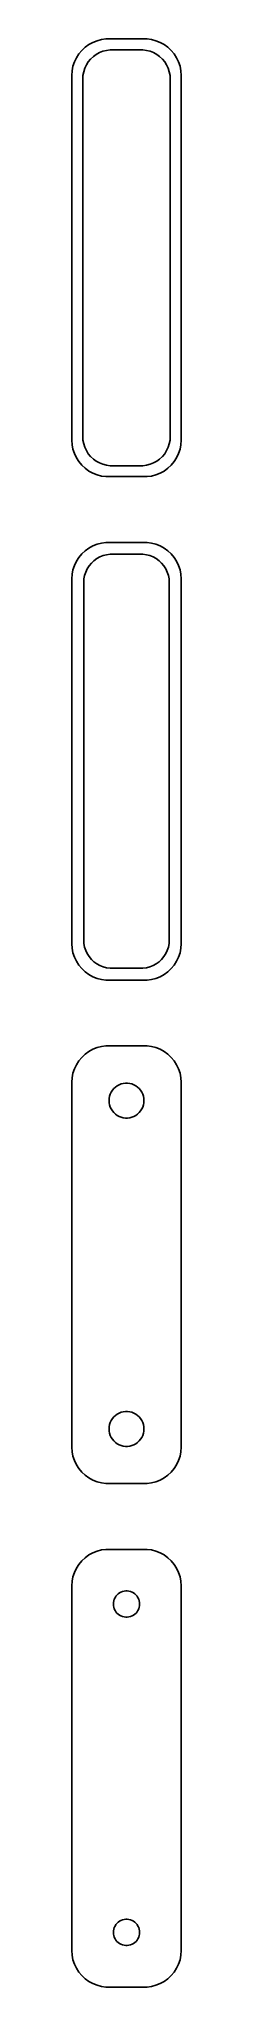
# Model space of a CAD drawing. Header units: metres. Extents: x -8 to 8, y 177 to 444.
import ezdxf

# ---------------------------------------------------------------- set-up
doc = ezdxf.new("R2010")
doc.units = ezdxf.units.M

msp = doc.modelspace()

# ---------------------------------------------------------------- linework, layer by layer
for p, q in [((-5.17912, 443.222), (-5.68712, 442.853)), ((-4.62889, 443.524), (-5.17912, 443.222)), ((-4.04507, 443.755), (-4.62889, 443.524)), ((-3.4369, 443.911), (-4.04507, 443.755)), ((-2.81395, 443.99), (-3.4369, 443.911)), ((2.81395, 443.99), (-2.81395, 443.99)), ((3.4369, 443.911), (2.81395, 443.99)), ((4.04507, 443.755), (3.4369, 443.911)), ((4.62889, 443.524), (4.04507, 443.755)), ((5.17912, 443.222), (4.62889, 443.524)), ((5.68712, 442.853), (5.17912, 443.222)), ((-7.14888, 440.841), (-7.34291, 440.243)), ((-6.88153, 441.409), (-7.14888, 440.841)), ((-6.54507, 441.939), (-6.88153, 441.409)), ((-6.14484, 442.423), (-6.54507, 441.939)), ((-5.68712, 442.853), (-6.14484, 442.423)), ((-5.50522, 440.427), (-5.23605, 440.851)), ((-5.23605, 440.851), (-4.91586, 441.238)), ((-4.91586, 441.238), (-4.54968, 441.582)), ((-4.54968, 441.582), (-4.1433, 441.877)), ((-4.1433, 441.877), (-3.70311, 442.119)), ((-3.70311, 442.119), (-3.23605, 442.304)), ((-3.23605, 442.304), (-2.74951, 442.429)), ((-2.74951, 442.429), (-2.25116, 442.492)), ((-2.25116, 442.492), (2.25116, 442.492)), ((2.25116, 442.492), (2.74951, 442.429)), ((2.74951, 442.429), (3.23605, 442.304)), ((3.23605, 442.304), (3.70311, 442.119)), ((3.70311, 442.119), (4.1433, 441.877)), ((4.1433, 441.877), (4.54968, 441.582)), ((4.54968, 441.582), (4.91586, 441.238)), ((4.91586, 441.238), (5.23605, 440.851)), ((5.23605, 440.851), (5.50522, 440.427)), ((6.14484, 442.423), (5.68712, 442.853)), ((6.54507, 441.939), (6.14484, 442.423)), ((6.88153, 441.409), (6.54507, 441.939)), ((7.14888, 440.841), (6.88153, 441.409)), ((7.34291, 440.243), (7.14888, 440.841)), ((-7.46057, 439.627), (-7.5, 439)), ((-7.5, 439), (-7.5, 389)), ((-7.34291, 440.243), (-7.46057, 439.627)), ((-6, 438.5), (-5.96844, 439.001)), ((-6, 389.5), (-6, 438.5)), ((-5.96844, 439.001), (-5.87433, 439.495)), ((-5.87433, 439.495), (-5.7191, 439.972)), ((-5.7191, 439.972), (-5.50522, 440.427)), ((5.50522, 440.427), (5.7191, 439.972)), ((5.7191, 439.972), (5.87433, 439.495)), ((5.87433, 439.495), (5.96844, 439.001)), ((5.96844, 439.001), (6, 438.5)), ((6, 438.5), (6, 389.5)), ((7.46057, 439.627), (7.34291, 440.243)), ((7.5, 439), (7.46057, 439.627)), ((7.5, 389), (7.5, 439)), ((-7.5, 389), (-7.46057, 388.373)), ((-7.46057, 388.373), (-7.34291, 387.757)), ((-7.34291, 387.757), (-7.14888, 387.159)), ((-7.14888, 387.159), (-6.88153, 386.591)), ((-5.96844, 388.999), (-6, 389.5)), ((-5.87433, 388.505), (-5.96844, 388.999)), ((-5.7191, 388.028), (-5.87433, 388.505)), ((-5.50522, 387.573), (-5.7191, 388.028)), ((-5.23605, 387.149), (-5.50522, 387.573)), ((-4.91586, 386.762), (-5.23605, 387.149)), ((5.23605, 387.149), (4.91586, 386.762)), ((5.50522, 387.573), (5.23605, 387.149)), ((5.7191, 388.028), (5.50522, 387.573)), ((5.87433, 388.505), (5.7191, 388.028)), ((5.96844, 388.999), (5.87433, 388.505)), ((6, 389.5), (5.96844, 388.999)), ((6.88153, 386.591), (7.14888, 387.159)), ((7.14888, 387.159), (7.34291, 387.757)), ((7.34291, 387.757), (7.46057, 388.373)), ((7.46057, 388.373), (7.5, 389)), ((-6.88153, 386.591), (-6.54507, 386.061)), ((-6.54507, 386.061), (-6.14484, 385.577)), ((-6.14484, 385.577), (-5.68712, 385.147)), ((-5.68712, 385.147), (-5.17912, 384.778)), ((-5.17912, 384.778), (-4.62889, 384.476)), ((-4.54968, 386.418), (-4.91586, 386.762)), ((-4.62889, 384.476), (-4.04507, 384.245)), ((-4.1433, 386.123), (-4.54968, 386.418)), ((-3.70311, 385.881), (-4.1433, 386.123)), ((-3.23605, 385.696), (-3.70311, 385.881)), ((-2.74951, 385.571), (-3.23605, 385.696)), ((-2.25116, 385.508), (-2.74951, 385.571)), ((2.25116, 385.508), (-2.25116, 385.508)), ((2.74951, 385.571), (2.25116, 385.508)), ((3.23605, 385.696), (2.74951, 385.571)), ((3.70311, 385.881), (3.23605, 385.696)), ((4.1433, 386.123), (3.70311, 385.881)), ((4.04507, 384.245), (4.62889, 384.476)), ((4.54968, 386.418), (4.1433, 386.123)), ((4.91586, 386.762), (4.54968, 386.418)), ((4.62889, 384.476), (5.17912, 384.778)), ((5.17912, 384.778), (5.68712, 385.147)), ((5.68712, 385.147), (6.14484, 385.577)), ((6.14484, 385.577), (6.54507, 386.061)), ((6.54507, 386.061), (6.88153, 386.591)), ((-4.04507, 384.245), (-3.4369, 384.089)), ((-3.4369, 384.089), (-2.81395, 384.01)), ((-2.81395, 384.01), (2.81395, 384.01)), ((2.81395, 384.01), (3.4369, 384.089)), ((3.4369, 384.089), (4.04507, 384.245)), ((-5.68712, 373.853), (-6.14484, 373.423)), ((-5.17912, 374.222), (-5.68712, 373.853)), ((-4.62889, 374.524), (-5.17912, 374.222)), ((-4.04507, 374.755), (-4.62889, 374.524)), ((-3.4369, 374.911), (-4.04507, 374.755)), ((-2.81395, 374.99), (-3.4369, 374.911)), ((2.81395, 374.99), (-2.81395, 374.99)), ((3.4369, 374.911), (2.81395, 374.99)), ((4.04507, 374.755), (3.4369, 374.911)), ((4.62889, 374.524), (4.04507, 374.755)), ((5.17912, 374.222), (4.62889, 374.524)), ((5.68712, 373.853), (5.17912, 374.222)), ((6.14484, 373.423), (5.68712, 373.853)), ((-7.34291, 371.243), (-7.46057, 370.627)), ((-7.14888, 371.841), (-7.34291, 371.243)), ((-6.88153, 372.409), (-7.14888, 371.841)), ((-6.54507, 372.939), (-6.88153, 372.409)), ((-6.14484, 373.423), (-6.54507, 372.939)), ((-5.60068, 370.926), (-5.3936, 371.366)), ((-5.3936, 371.366), (-5.13301, 371.776)), ((-5.13301, 371.776), (-4.82301, 372.151)), ((-4.82301, 372.151), (-4.46851, 372.484)), ((-4.46851, 372.484), (-4.07506, 372.77)), ((-4.07506, 372.77), (-3.64888, 373.004)), ((-3.64888, 373.004), (-3.1967, 373.183)), ((-3.1967, 373.183), (-2.72565, 373.304)), ((-2.72565, 373.304), (-2.24316, 373.365)), ((-2.24316, 373.365), (2.24316, 373.365)), ((2.24316, 373.365), (2.72565, 373.304)), ((2.72565, 373.304), (3.1967, 373.183)), ((3.1967, 373.183), (3.64888, 373.004)), ((3.64888, 373.004), (4.07506, 372.77)), ((4.07506, 372.77), (4.46851, 372.484)), ((4.46851, 372.484), (4.82301, 372.151)), ((4.82301, 372.151), (5.13301, 371.776)), ((5.13301, 371.776), (5.3936, 371.366)), ((5.3936, 371.366), (5.60068, 370.926)), ((6.54507, 372.939), (6.14484, 373.423)), ((6.88153, 372.409), (6.54507, 372.939)), ((7.14888, 371.841), (6.88153, 372.409)), ((7.34291, 371.243), (7.14888, 371.841)), ((7.46057, 370.627), (7.34291, 371.243)), ((-7.46057, 370.627), (-7.5, 370)), ((-7.5, 370), (-7.5, 320)), ((-5.87262, 369.5), (-5.84209, 369.985)), ((-5.87262, 320.5), (-5.87262, 369.5)), ((-5.84209, 369.985), (-5.75096, 370.463)), ((-5.75096, 370.463), (-5.60068, 370.926)), ((5.60068, 370.926), (5.75096, 370.463)), ((5.75096, 370.463), (5.84209, 369.985)), ((5.84209, 369.985), (5.87262, 369.5)), ((5.87262, 369.5), (5.87262, 320.5)), ((7.5, 370), (7.46057, 370.627)), ((7.5, 320), (7.5, 370)), ((-5.84209, 320.015), (-5.87262, 320.5)), ((5.87262, 320.5), (5.84209, 320.015)), ((-7.5, 320), (-7.46057, 319.373)), ((-7.46057, 319.373), (-7.34291, 318.757)), ((-7.34291, 318.757), (-7.14888, 318.159)), ((-7.14888, 318.159), (-6.88153, 317.591)), ((-5.75096, 319.537), (-5.84209, 320.015)), ((-5.60068, 319.074), (-5.75096, 319.537)), ((-5.3936, 318.634), (-5.60068, 319.074)), ((-5.13301, 318.224), (-5.3936, 318.634)), ((-4.82301, 317.849), (-5.13301, 318.224)), ((-4.46851, 317.516), (-4.82301, 317.849)), ((4.82301, 317.849), (4.46851, 317.516)), ((5.13301, 318.224), (4.82301, 317.849)), ((5.3936, 318.634), (5.13301, 318.224)), ((5.60068, 319.074), (5.3936, 318.634)), ((5.75096, 319.537), (5.60068, 319.074)), ((5.84209, 320.015), (5.75096, 319.537)), ((6.88153, 317.591), (7.14888, 318.159)), ((7.14888, 318.159), (7.34291, 318.757)), ((7.34291, 318.757), (7.46057, 319.373)), ((7.46057, 319.373), (7.5, 320)), ((-6.88153, 317.591), (-6.54507, 317.061)), ((-6.54507, 317.061), (-6.14484, 316.577)), ((-6.14484, 316.577), (-5.68712, 316.147)), ((-5.68712, 316.147), (-5.17912, 315.778)), ((-5.17912, 315.778), (-4.62889, 315.476)), ((-4.62889, 315.476), (-4.04507, 315.245)), ((-4.07506, 317.23), (-4.46851, 317.516)), ((-3.64888, 316.996), (-4.07506, 317.23)), ((-4.04507, 315.245), (-3.4369, 315.089)), ((-3.1967, 316.817), (-3.64888, 316.996)), ((-3.4369, 315.089), (-2.81395, 315.01)), ((-2.72565, 316.696), (-3.1967, 316.817)), ((-2.24316, 316.635), (-2.72565, 316.696)), ((2.24316, 316.635), (-2.24316, 316.635)), ((2.72565, 316.696), (2.24316, 316.635)), ((3.1967, 316.817), (2.72565, 316.696)), ((2.81395, 315.01), (3.4369, 315.089)), ((3.64888, 316.996), (3.1967, 316.817)), ((3.4369, 315.089), (4.04507, 315.245)), ((4.07506, 317.23), (3.64888, 316.996)), ((4.04507, 315.245), (4.62889, 315.476)), ((4.46851, 317.516), (4.07506, 317.23)), ((4.62889, 315.476), (5.17912, 315.778)), ((5.17912, 315.778), (5.68712, 316.147)), ((5.68712, 316.147), (6.14484, 316.577)), ((6.14484, 316.577), (6.54507, 317.061)), ((6.54507, 317.061), (6.88153, 317.591)), ((-2.81395, 315.01), (2.81395, 315.01)), ((-6.14484, 304.423), (-6.54507, 303.939)), ((-5.68712, 304.853), (-6.14484, 304.423)), ((-5.17912, 305.222), (-5.68712, 304.853)), ((-4.62889, 305.524), (-5.17912, 305.222)), ((-4.04507, 305.755), (-4.62889, 305.524)), ((-3.4369, 305.911), (-4.04507, 305.755)), ((-2.81395, 305.99), (-3.4369, 305.911)), ((2.81395, 305.99), (-2.81395, 305.99)), ((3.4369, 305.911), (2.81395, 305.99)), ((4.04507, 305.755), (3.4369, 305.911)), ((4.62889, 305.524), (4.04507, 305.755)), ((5.17912, 305.222), (4.62889, 305.524)), ((5.68712, 304.853), (5.17912, 305.222)), ((6.14484, 304.423), (5.68712, 304.853)), ((6.54507, 303.939), (6.14484, 304.423)), ((-7.34291, 302.243), (-7.46057, 301.627)), ((-7.14888, 302.841), (-7.34291, 302.243)), ((-6.88153, 303.409), (-7.14888, 302.841)), ((-6.54507, 303.939), (-6.88153, 303.409)), ((6.88153, 303.409), (6.54507, 303.939)), ((7.14888, 302.841), (6.88153, 303.409)), ((7.34291, 302.243), (7.14888, 302.841)), ((7.46057, 301.627), (7.34291, 302.243)), ((-7.46057, 301.627), (-7.5, 301)), ((-7.5, 301), (-7.5, 251)), ((-2.38107, 298.801), (-2.32458, 299.097)), ((-2.32458, 299.097), (-2.23146, 299.383)), ((-2.23146, 299.383), (-2.10313, 299.656)), ((-2.10313, 299.656), (-1.94164, 299.911)), ((-1.94164, 299.911), (-1.74951, 300.143)), ((-1.74951, 300.143), (-1.52982, 300.349)), ((-1.52982, 300.349), (-1.28598, 300.526)), ((-1.28598, 300.526), (-1.02187, 300.672)), ((-1.02187, 300.672), (-0.741638, 300.783)), ((-0.741638, 300.783), (-0.449707, 300.857)), ((-0.449707, 300.857), (-0.150696, 300.895)), ((-0.150696, 300.895), (0.150696, 300.895)), ((0.150696, 300.895), (0.449707, 300.857)), ((0.449707, 300.857), (0.741638, 300.783)), ((0.741638, 300.783), (1.02187, 300.672)), ((1.02187, 300.672), (1.28598, 300.526)), ((1.28598, 300.526), (1.52982, 300.349)), ((1.52982, 300.349), (1.74951, 300.143)), ((1.74951, 300.143), (1.94164, 299.911)), ((1.94164, 299.911), (2.10313, 299.656)), ((2.10313, 299.656), (2.23146, 299.383)), ((2.23146, 299.383), (2.32458, 299.097)), ((2.32458, 299.097), (2.38107, 298.801)), ((7.5, 301), (7.46057, 301.627)), ((7.5, 251), (7.5, 301)), ((-2.39999, 298.5), (-2.38107, 298.801)), ((-2.38107, 298.199), (-2.39999, 298.5)), ((-2.32458, 297.903), (-2.38107, 298.199)), ((-2.23146, 297.617), (-2.32458, 297.903)), ((-2.10313, 297.344), (-2.23146, 297.617)), ((-1.94164, 297.089), (-2.10313, 297.344)), ((-1.74951, 296.857), (-1.94164, 297.089)), ((-1.52982, 296.651), (-1.74951, 296.857)), ((-1.28598, 296.474), (-1.52982, 296.651)), ((-1.02187, 296.328), (-1.28598, 296.474)), ((1.28598, 296.474), (1.02187, 296.328)), ((1.52982, 296.651), (1.28598, 296.474)), ((1.74951, 296.857), (1.52982, 296.651)), ((1.94164, 297.089), (1.74951, 296.857)), ((2.10313, 297.344), (1.94164, 297.089)), ((2.23146, 297.617), (2.10313, 297.344)), ((2.32458, 297.903), (2.23146, 297.617)), ((2.38107, 298.199), (2.32458, 297.903)), ((2.38107, 298.801), (2.39999, 298.5)), ((2.39999, 298.5), (2.38107, 298.199)), ((-0.741638, 296.217), (-1.02187, 296.328)), ((-0.449707, 296.143), (-0.741638, 296.217)), ((-0.150696, 296.105), (-0.449707, 296.143)), ((0.150696, 296.105), (-0.150696, 296.105)), ((0.449707, 296.143), (0.150696, 296.105)), ((0.741638, 296.217), (0.449707, 296.143)), ((1.02187, 296.328), (0.741638, 296.217)), ((-2.39999, 253.5), (-2.38107, 253.801)), ((-2.38107, 253.801), (-2.32458, 254.097)), ((-2.32458, 254.097), (-2.23146, 254.383)), ((-2.23146, 254.383), (-2.10313, 254.656)), ((-2.10313, 254.656), (-1.94164, 254.911)), ((-1.94164, 254.911), (-1.74951, 255.143)), ((-1.74951, 255.143), (-1.52982, 255.349)), ((-1.52982, 255.349), (-1.28598, 255.526)), ((-1.28598, 255.526), (-1.02187, 255.672)), ((-1.02187, 255.672), (-0.741638, 255.783)), ((-0.741638, 255.783), (-0.449707, 255.857)), ((-0.449707, 255.857), (-0.150696, 255.895)), ((-0.150696, 255.895), (0.150696, 255.895)), ((0.150696, 255.895), (0.449707, 255.857)), ((0.449707, 255.857), (0.741638, 255.783)), ((0.741638, 255.783), (1.02187, 255.672)), ((1.02187, 255.672), (1.28598, 255.526)), ((1.28598, 255.526), (1.52982, 255.349)), ((1.52982, 255.349), (1.74951, 255.143)), ((1.74951, 255.143), (1.94164, 254.911)), ((1.94164, 254.911), (2.10313, 254.656)), ((2.10313, 254.656), (2.23146, 254.383)), ((2.23146, 254.383), (2.32458, 254.097)), ((2.32458, 254.097), (2.38107, 253.801)), ((2.38107, 253.801), (2.39999, 253.5)), ((-7.5, 251), (-7.46057, 250.373)), ((-2.38107, 253.199), (-2.39999, 253.5)), ((-2.32458, 252.903), (-2.38107, 253.199)), ((-2.23146, 252.617), (-2.32458, 252.903)), ((-2.10313, 252.344), (-2.23146, 252.617)), ((-1.94164, 252.089), (-2.10313, 252.344)), ((-1.74951, 251.857), (-1.94164, 252.089)), ((-1.52982, 251.651), (-1.74951, 251.857)), ((-1.28598, 251.474), (-1.52982, 251.651)), ((-1.02187, 251.328), (-1.28598, 251.474)), ((-0.741638, 251.217), (-1.02187, 251.328)), ((-0.449707, 251.143), (-0.741638, 251.217)), ((-0.150696, 251.105), (-0.449707, 251.143)), ((0.150696, 251.105), (-0.150696, 251.105)), ((0.449707, 251.143), (0.150696, 251.105)), ((0.741638, 251.217), (0.449707, 251.143)), ((1.02187, 251.328), (0.741638, 251.217)), ((1.28598, 251.474), (1.02187, 251.328)), ((1.52982, 251.651), (1.28598, 251.474)), ((1.74951, 251.857), (1.52982, 251.651)), ((1.94164, 252.089), (1.74951, 251.857)), ((2.10313, 252.344), (1.94164, 252.089)), ((2.23146, 252.617), (2.10313, 252.344)), ((2.32458, 252.903), (2.23146, 252.617)), ((2.38107, 253.199), (2.32458, 252.903)), ((2.39999, 253.5), (2.38107, 253.199)), ((7.46057, 250.373), (7.5, 251)), ((-7.46057, 250.373), (-7.34291, 249.757)), ((-7.34291, 249.757), (-7.14888, 249.159)), ((-7.14888, 249.159), (-6.88153, 248.591)), ((-6.88153, 248.591), (-6.54507, 248.061)), ((6.54507, 248.061), (6.88153, 248.591)), ((6.88153, 248.591), (7.14888, 249.159)), ((7.14888, 249.159), (7.34291, 249.757)), ((7.34291, 249.757), (7.46057, 250.373)), ((-6.54507, 248.061), (-6.14484, 247.577)), ((-6.14484, 247.577), (-5.68712, 247.147)), ((-5.68712, 247.147), (-5.17912, 246.778)), ((-5.17912, 246.778), (-4.62889, 246.476)), ((-4.62889, 246.476), (-4.04507, 246.245)), ((-4.04507, 246.245), (-3.4369, 246.089)), ((-3.4369, 246.089), (-2.81395, 246.01)), ((-2.81395, 246.01), (2.81395, 246.01)), ((2.81395, 246.01), (3.4369, 246.089)), ((3.4369, 246.089), (4.04507, 246.245)), ((4.04507, 246.245), (4.62889, 246.476)), ((4.62889, 246.476), (5.17912, 246.778)), ((5.17912, 246.778), (5.68712, 247.147)), ((5.68712, 247.147), (6.14484, 247.577)), ((6.14484, 247.577), (6.54507, 248.061)), ((-6.14484, 235.423), (-6.54507, 234.939)), ((-5.68712, 235.853), (-6.14484, 235.423)), ((-5.17912, 236.222), (-5.68712, 235.853)), ((-4.62889, 236.524), (-5.17912, 236.222)), ((-4.04507, 236.755), (-4.62889, 236.524)), ((-3.4369, 236.911), (-4.04507, 236.755)), ((-2.81395, 236.99), (-3.4369, 236.911)), ((2.81395, 236.99), (-2.81395, 236.99)), ((3.4369, 236.911), (2.81395, 236.99)), ((4.04507, 236.755), (3.4369, 236.911)), ((4.62889, 236.524), (4.04507, 236.755)), ((5.17912, 236.222), (4.62889, 236.524)), ((5.68712, 235.853), (5.17912, 236.222)), ((6.14484, 235.423), (5.68712, 235.853)), ((6.54507, 234.939), (6.14484, 235.423)), ((-7.46057, 232.627), (-7.5, 232)), ((-7.34291, 233.243), (-7.46057, 232.627)), ((-7.14888, 233.841), (-7.34291, 233.243)), ((-6.88153, 234.409), (-7.14888, 233.841)), ((-6.54507, 234.939), (-6.88153, 234.409)), ((6.88153, 234.409), (6.54507, 234.939)), ((7.14888, 233.841), (6.88153, 234.409)), ((7.34291, 233.243), (7.14888, 233.841)), ((7.46057, 232.627), (7.34291, 233.243)), ((7.5, 232), (7.46057, 232.627)), ((-7.5, 232), (-7.5, 182)), ((-1.79999, 229.5), (-1.7858, 229.726)), ((-1.7858, 229.726), (-1.74344, 229.948)), ((-1.74344, 229.948), (-1.67358, 230.163)), ((-1.67358, 230.163), (-1.57735, 230.367)), ((-1.57735, 230.367), (-1.45622, 230.558)), ((-1.45622, 230.558), (-1.31213, 230.732)), ((-1.31213, 230.732), (-1.14735, 230.887)), ((-1.14735, 230.887), (-0.964478, 231.02)), ((-0.964478, 231.02), (-0.766388, 231.129)), ((-0.766388, 231.129), (-0.556229, 231.212)), ((-0.556229, 231.212), (-0.33728, 231.268)), ((-0.33728, 231.268), (-0.113022, 231.296)), ((-0.113022, 231.296), (0.113022, 231.296)), ((0.113022, 231.296), (0.33728, 231.268)), ((0.33728, 231.268), (0.556229, 231.212)), ((0.556229, 231.212), (0.766388, 231.129)), ((0.766388, 231.129), (0.964478, 231.02)), ((0.964478, 231.02), (1.14735, 230.887)), ((1.14735, 230.887), (1.31213, 230.732)), ((1.31213, 230.732), (1.45622, 230.558)), ((1.45622, 230.558), (1.57735, 230.367)), ((1.57735, 230.367), (1.67358, 230.163)), ((1.67358, 230.163), (1.74344, 229.948)), ((1.74344, 229.948), (1.7858, 229.726)), ((1.7858, 229.726), (1.79999, 229.5)), ((7.5, 182), (7.5, 232)), ((-1.7858, 229.274), (-1.79999, 229.5)), ((-1.74344, 229.052), (-1.7858, 229.274)), ((-1.67358, 228.837), (-1.74344, 229.052)), ((-1.57735, 228.633), (-1.67358, 228.837)), ((-1.45622, 228.442), (-1.57735, 228.633)), ((-1.31213, 228.268), (-1.45622, 228.442)), ((-1.14735, 228.113), (-1.31213, 228.268)), ((-0.964478, 227.98), (-1.14735, 228.113)), ((-0.766388, 227.871), (-0.964478, 227.98)), ((-0.556229, 227.788), (-0.766388, 227.871)), ((-0.33728, 227.732), (-0.556229, 227.788)), ((-0.113022, 227.704), (-0.33728, 227.732)), ((0.113022, 227.704), (-0.113022, 227.704)), ((0.33728, 227.732), (0.113022, 227.704)), ((0.556229, 227.788), (0.33728, 227.732)), ((0.766388, 227.871), (0.556229, 227.788)), ((0.964478, 227.98), (0.766388, 227.871)), ((1.14735, 228.113), (0.964478, 227.98)), ((1.31213, 228.268), (1.14735, 228.113)), ((1.45622, 228.442), (1.31213, 228.268)), ((1.57735, 228.633), (1.45622, 228.442)), ((1.67358, 228.837), (1.57735, 228.633)), ((1.74344, 229.052), (1.67358, 228.837)), ((1.7858, 229.274), (1.74344, 229.052)), ((1.79999, 229.5), (1.7858, 229.274)), ((-1.79999, 184.5), (-1.7858, 184.726)), ((-1.7858, 184.274), (-1.79999, 184.5)), ((-1.7858, 184.726), (-1.74344, 184.948)), ((-1.74344, 184.052), (-1.7858, 184.274)), ((-1.74344, 184.948), (-1.67358, 185.163)), ((-1.67358, 185.163), (-1.57735, 185.367)), ((-1.57735, 185.367), (-1.45622, 185.558)), ((-1.45622, 185.558), (-1.31213, 185.732)), ((-1.31213, 185.732), (-1.14735, 185.887)), ((-1.14735, 185.887), (-0.964478, 186.02)), ((-0.964478, 186.02), (-0.766388, 186.129)), ((-0.766388, 186.129), (-0.556229, 186.212)), ((-0.556229, 186.212), (-0.33728, 186.268)), ((-0.33728, 186.268), (-0.113022, 186.296)), ((-0.113022, 186.296), (0.113022, 186.296)), ((0.113022, 186.296), (0.33728, 186.268)), ((0.33728, 186.268), (0.556229, 186.212)), ((0.556229, 186.212), (0.766388, 186.129)), ((0.766388, 186.129), (0.964478, 186.02)), ((0.964478, 186.02), (1.14735, 185.887)), ((1.14735, 185.887), (1.31213, 185.732)), ((1.31213, 185.732), (1.45622, 185.558)), ((1.45622, 185.558), (1.57735, 185.367)), ((1.57735, 185.367), (1.67358, 185.163)), ((1.67358, 185.163), (1.74344, 184.948)), ((1.74344, 184.948), (1.7858, 184.726)), ((1.7858, 184.274), (1.74344, 184.052)), ((1.7858, 184.726), (1.79999, 184.5)), ((1.79999, 184.5), (1.7858, 184.274)), ((-7.5, 182), (-7.46057, 181.373)), ((-1.67358, 183.837), (-1.74344, 184.052)), ((-1.57735, 183.633), (-1.67358, 183.837)), ((-1.45622, 183.442), (-1.57735, 183.633)), ((-1.31213, 183.268), (-1.45622, 183.442)), ((-1.14735, 183.113), (-1.31213, 183.268)), ((-0.964478, 182.98), (-1.14735, 183.113)), ((-0.766388, 182.871), (-0.964478, 182.98)), ((-0.556229, 182.788), (-0.766388, 182.871)), ((-0.33728, 182.732), (-0.556229, 182.788)), ((-0.113022, 182.704), (-0.33728, 182.732)), ((0.113022, 182.704), (-0.113022, 182.704)), ((0.33728, 182.732), (0.113022, 182.704)), ((0.556229, 182.788), (0.33728, 182.732)), ((0.766388, 182.871), (0.556229, 182.788)), ((0.964478, 182.98), (0.766388, 182.871)), ((1.14735, 183.113), (0.964478, 182.98)), ((1.31213, 183.268), (1.14735, 183.113)), ((1.45622, 183.442), (1.31213, 183.268)), ((1.57735, 183.633), (1.45622, 183.442)), ((1.67358, 183.837), (1.57735, 183.633)), ((1.74344, 184.052), (1.67358, 183.837)), ((7.46057, 181.373), (7.5, 182)), ((-7.46057, 181.373), (-7.34291, 180.757)), ((-7.34291, 180.757), (-7.14888, 180.159)), ((-7.14888, 180.159), (-6.88153, 179.591)), ((-6.88153, 179.591), (-6.54507, 179.061)), ((-6.54507, 179.061), (-6.14484, 178.577)), ((6.14484, 178.577), (6.54507, 179.061)), ((6.54507, 179.061), (6.88153, 179.591)), ((6.88153, 179.591), (7.14888, 180.159)), ((7.14888, 180.159), (7.34291, 180.757)), ((7.34291, 180.757), (7.46057, 181.373)), ((-6.14484, 178.577), (-5.68712, 178.147)), ((-5.68712, 178.147), (-5.17912, 177.778)), ((-5.17912, 177.778), (-4.62889, 177.476)), ((-4.62889, 177.476), (-4.04507, 177.245)), ((-4.04507, 177.245), (-3.4369, 177.089)), ((-3.4369, 177.089), (-2.81395, 177.01)), ((-2.81395, 177.01), (2.81395, 177.01)), ((2.81395, 177.01), (3.4369, 177.089)), ((3.4369, 177.089), (4.04507, 177.245)), ((4.04507, 177.245), (4.62889, 177.476)), ((4.62889, 177.476), (5.17912, 177.778)), ((5.17912, 177.778), (5.68712, 178.147)), ((5.68712, 178.147), (6.14484, 178.577))]:
    msp.add_line(p, q)

doc.saveas('drawing.dxf')
